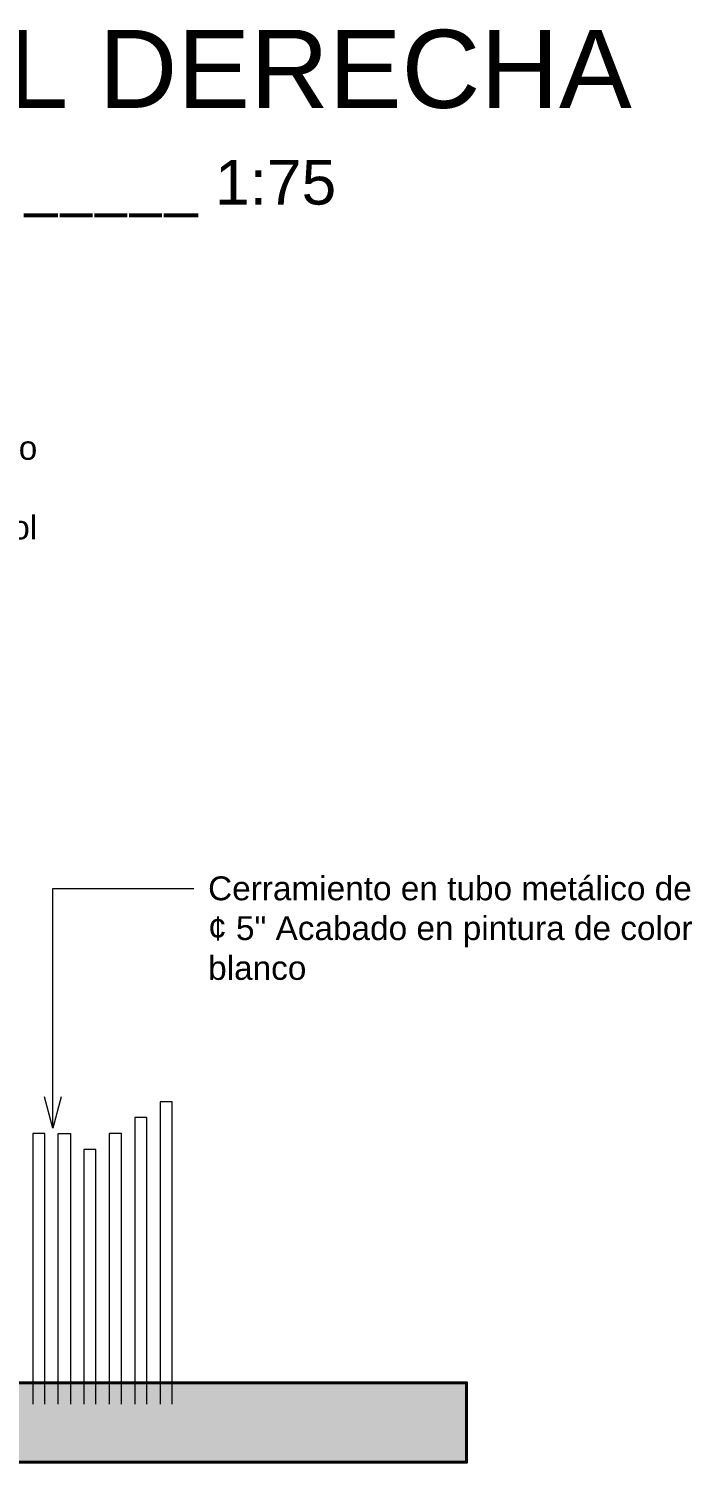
# Model space of a CAD drawing. Header units: metres. Extents: x 98211 to 98447, y 101204 to 101327.
# Drawn here: x 98435.75 to 98439.93, y 101296.52 to 101305.52 of the extents above; entities that cross this region are included whole.
import ezdxf
from ezdxf import colors
from ezdxf.entities.mleader import LeaderData, LeaderLine
from ezdxf.math import Vec2, Vec3

# ---------------------------------------------------------------- set-up
doc = ezdxf.new("R2010")
doc.units = ezdxf.units.M
doc.header["$LTSCALE"] = 8
doc.header["$MEASUREMENT"] = 0
doc.layers.get('0').update_dxf_attribs({"linetype": 'CONTINUOUS', "lineweight": 9})
for name, color, linetype, lineweight in [('A_CARP-MET', 126, 'CONTINUOUS', 18), ('A_MURO', 7, 'CONTINUOUS', 40), ('A_TEXT-NOTA', 53, 'CONTINUOUS', 20), ('A_TEXT-TITL', 6, 'CONTINUOUS', 20)]:
    doc.layers.add(name, color=color, linetype=linetype, lineweight=lineweight)
doc.styles.add('ARIAL', font='arial.ttf')
doc.styles.add('DIM', font='arial.ttf')

# ---------------------------------------------------------------- blocks, each defined once
blk = doc.blocks.new('_Open30')
at = {"color": 0, "linetype": 'ByBlock', "lineweight": -2}
for p, q in [((-1, 0.268), (0, 0)), ((0, 0), (-1, -0.268)), ((0, 0), (-1, 0))]:
    blk.add_line(p, q, dxfattribs=at)

msp = doc.modelspace()

# ---------------------------------------------------------------- hatches: boundary and pattern name
at = {"layer": 'A_MURO'}
h = msp.add_hatch(color=7, dxfattribs=at)
h.dxf.hatch_style = 1
h.paths.add_polyline_path([(98411.3078, 101297.0157), (98438.5008, 101297.0156), (98438.5008, 101296.5156), (98411.3078, 101296.5157)])

# ---------------------------------------------------------------- linework, layer by layer
at = {"layer": 'A_CARP-MET', "color": 7, "true_color": 0xf5f5f5}
for points in [[(98436.6511, 101296.8818), (98436.6511, 101298.7818), (98436.5749, 101298.7818), (98436.5749, 101296.8818)], [(98436.4911, 101296.8818), (98436.4911, 101298.6818), (98436.4149, 101298.6818), (98436.4149, 101296.8818)], [(98435.8511, 101296.8818), (98435.8511, 101298.5818), (98435.7749, 101298.5818), (98435.7749, 101296.8818)], [(98435.9348, 101296.8818), (98435.9349, 101298.5818), (98436.0111, 101298.5818), (98436.011, 101296.8818)], [(98436.3311, 101296.8818), (98436.3311, 101298.5818), (98436.2549, 101298.5818), (98436.2549, 101296.8818)], [(98436.1711, 101296.8818), (98436.1711, 101298.4818), (98436.0949, 101298.4818), (98436.0949, 101296.8818)]]:
    msp.add_lwpolyline(points, dxfattribs=at)
at = {"layer": 'A_MURO'}
msp.add_lwpolyline([(98411.7883, 101297.0157), (98438.5008, 101297.0156), (98438.5008, 101296.5156), (98411.3078, 101296.5157), (98411.3078, 101297.0157)], dxfattribs=at)

# ---------------------------------------------------------------- texts
at = {"layer": 'A_TEXT-TITL', "insert": (98428.3417, 101305.5176), "char_height": 0.245285, "width": 15.806582, "attachment_point": 1, "style": 'DIM'}
msp.add_mtext('\\pxqc;{\\H2x;LATERAL DERECHA\\P\\H0.57143x;ESC._____ 1:75}', dxfattribs=at)

# ---------------------------------------------------------------- leaders
at = {"layer": 'A_TEXT-NOTA'}
ml = msp.add_multileader_mtext('Standard', dxfattribs=at)
ml.set_content('{\\fArial|b0|i0|c0|p32;\\H0.88235x;Ventana Corrediza en aluminio negro con vidrio de seguridad laminado 6mm incluye cortasol\\H1.1333x; }', color=256, style='ARIAL')
ml.set_leader_properties(color=256, linetype='ByLayer', lineweight=-1)
ml.set_arrow_properties(name='OPEN30')
ml.build(insert=Vec2(0, 0))
ml.multileader.update_dxf_attribs({"dogleg_length": 0.78, "arrow_head_size": 0.195})
ctx = ml.context
ctx.base_point, ctx.char_height, ctx.arrow_head_size, ctx.landing_gap_size, ctx.plane_origin = Vec3(98432.8359, 101302.8589), 0.17, 0.195, 0.09, Vec3(98432.8529, 101298.9459)
notes = []
notes.append((ctx, [(1, (1, 1, 0), (98432.7186, 101302.8589), (1, 0), 0.1173, [(0, [(98432.7186, 101298.9477)], 0, [])])]))
ctx.mtext.insert, ctx.mtext.width, ctx.mtext.flow_direction = Vec3(98432.9259, 101302.9659), 3.273716, 5
ml = msp.add_multileader_mtext('Standard', dxfattribs=at)
ml.set_content('{\\fArial|b0|i0|c0|p32;Cerramiento en tubo metálico de ¢ 5" Acabado en pintura de color blanco}', color=256, style='ARIAL')
ml.set_leader_properties(color=256, linetype='ByLayer', lineweight=-1)
ml.set_arrow_properties(name='OPEN30')
ml.build(insert=Vec2(0, 0))
ml.multileader.update_dxf_attribs({"dogleg_length": 0.78, "arrow_head_size": 0.195})
ctx = ml.context
ctx.base_point, ctx.char_height, ctx.arrow_head_size, ctx.landing_gap_size, ctx.plane_origin = Vec3(98436.7865, 101300.1214), 0.15, 0.195, 0.09, Vec3(98443.2097, 101296.3966)
notes.append((ctx, [(1, (1, 1, 0), (98435.9009, 101300.1214), (1, 0), 0.8856, [(0, [(98435.9009, 101298.6165)], 0, [])])]))
ctx.mtext.insert, ctx.mtext.width, ctx.mtext.defined_height, ctx.mtext.flow_direction = Vec3(98436.8765, 101300.1977), 3.049615, 0.887, 5
for ctx, leaders in notes:
    for number, flags, end, landing, length, lines in leaders:
        leader = LeaderData()
        leader.index, (leader.has_last_leader_line, leader.has_dogleg_vector, leader.attachment_direction) = number, flags
        leader.last_leader_point, leader.dogleg_vector, leader.dogleg_length = Vec3(end), Vec3(landing), length
        for number, points, colour, breaks in lines:
            line = LeaderLine()
            line.index, line.vertices, line.color, line.breaks = number, Vec3.list(points), colors.encode_raw_color(colour), breaks
            leader.lines.append(line)
        ctx.leaders.append(leader)

doc.saveas('drawing.dxf')
